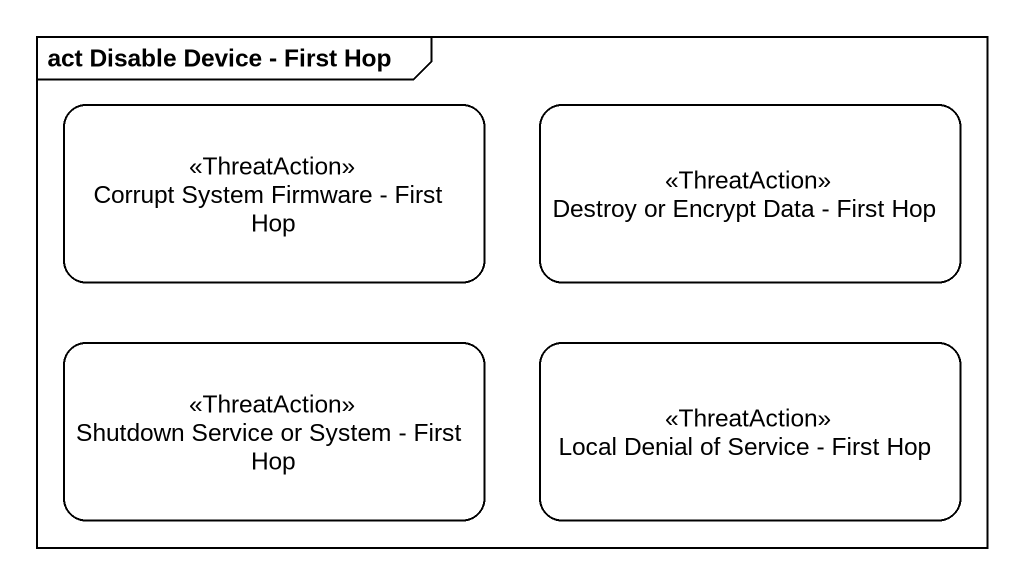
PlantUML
@startuml
mainframe act Disable Device - First Hop
hide empty description
state "Corrupt System Firmware - First Hop" as Corrupt_System_Firmware <<ThreatAction>>
state "Destroy or Encrypt Data - First Hop" as Destroy_or_Encrypt_Data <<ThreatAction>>
state "Shutdown Service or System - First Hop" as Shutdown_Service_or_System <<ThreatAction>>
state "Local Denial of Service - First Hop" as Local_Denial_of_Service <<ThreatAction>>
@enduml
